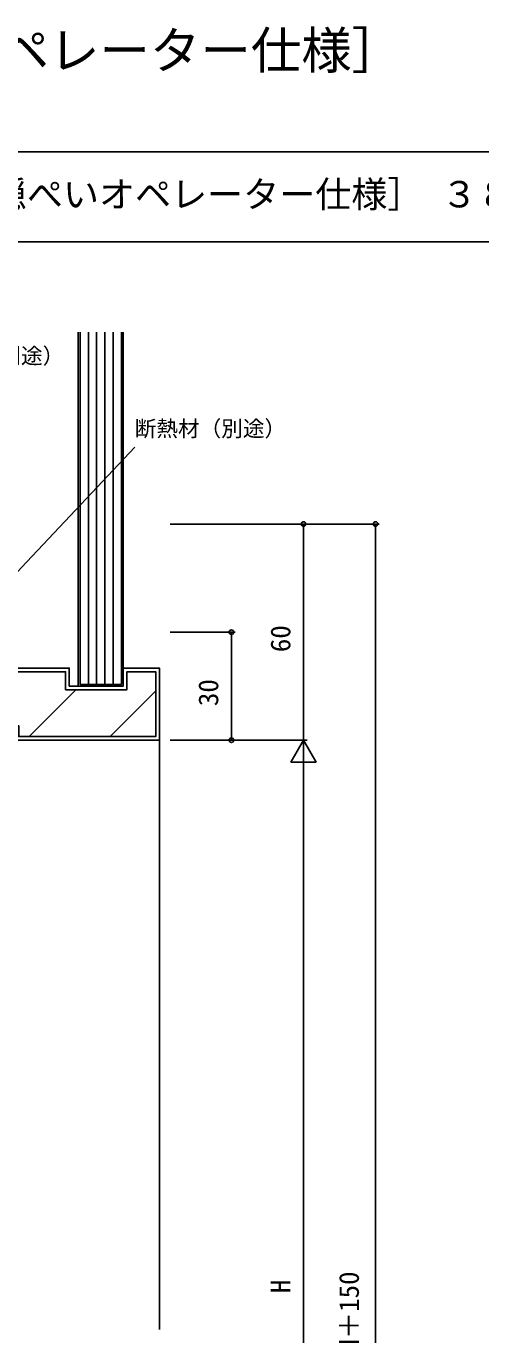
# Model space of a CAD drawing. Units: millimetres, scale not verified. Extents: x -437 to 438, y -344 to 341.
# Drawn here: x -192.7 to -66.6, y -22.1 to 341.1 of the extents above; entities that cross this region are included whole.
import ezdxf
from ezdxf.enums import TextEntityAlignment as Align

# ---------------------------------------------------------------- set-up
doc = ezdxf.new("R2010")
doc.units = ezdxf.units.MM
doc.header["$LTSCALE"] = 2
for name, color, linetype in [('0-1_USER1', 3, 'Continuous'), ('0-5_YKK_D', 6, 'Continuous'), ('0-6_YKK_ZWAK', 7, 'Continuous'), ('0-7_YSS_K', 3, 'Continuous')]:
    doc.layers.add(name, color=color, linetype=linetype)
doc.styles.add('ＭＳ ゴシック', font='')
doc.styles.get('ＭＳ ゴシック').set_extended_font_data('MS Gothic')

msp = doc.modelspace()

# ---------------------------------------------------------------- linework, layer by layer
at = {"layer": '0-5_YKK_D'}
for p, q in [((-152.799, 202.913), (-94.799, 202.913)), ((-152.799, 202.913), (-114.799, 202.913)), ((-115.799, 202.913), (-115.799, 142.913)), ((-95.799, 202.913), (-95.799, -247.087)), ((-152.799, 172.913), (-134.799, 172.913)), ((-135.799, 142.913), (-135.799, 172.913)), ((-152.799, 142.913), (-114.799, 142.913)), ((-152.799, 142.913), (-134.799, 142.913)), ((-152.799, 142.913), (-114.799, 142.913)), ((-115.799, 142.913), (-119.299, 136.851)), ((-115.799, 142.913), (-112.299, 136.851)), ((-115.799, 142.913), (-115.799, 130.789)), ((-119.299, 136.851), (-112.299, 136.851)), ((-115.799, -150.087), (-115.799, 135.913))]:
    msp.add_line(p, q, dxfattribs=at)
msp.add_lwpolyline([(-195.796, 188.949), (-194.051, 190.808), (-162.625, 224.291)], dxfattribs=at)
for centre in [(-115.799, 202.913), (-95.799, 202.913), (-135.799, 172.913), (-135.799, 142.913)]:
    msp.add_circle(centre, 0.637, dxfattribs=at)
at = {"layer": '0-6_YKK_ZWAK'}
for p, q in [((438.2, 306.2), (-436.8, 306.2)), ((438.2, 281.2), (-436.8, 281.2))]:
    msp.add_line(p, q, dxfattribs=at)
at = {"layer": '0-7_YSS_K'}
for p, q in [((-175.496, 158.413), (-175.496, 256.2)), ((-173.196, 158.413), (-173.196, 256.2)), ((-170.896, 158.413), (-170.896, 256.2)), ((-168.596, 158.413), (-168.596, 256.2)), ((-191.928, 143.913), (-178.928, 156.913)), ((-169.477, 143.913), (-156.796, 156.594)), ((-155.796, -20.624), (-155.796, 142.913))]:
    msp.add_line(p, q, dxfattribs=at)
for points in [[(-165.796, 256.2), (-165.796, 157.913), (-178.296, 157.913), (-178.296, 256.2)], [(-166.296, 256.2), (-166.296, 158.413), (-177.796, 158.413), (-177.796, 256.2)]]:
    msp.add_lwpolyline(points, dxfattribs=at)
for points in [[(-210.796, 162.913), (-210.796, 145.913), (-195.796, 145.913), (-195.796, 142.913), (-155.796, 142.913), (-155.796, 162.913), (-165.796, 162.913), (-165.796, 157.913), (-180.796, 157.913), (-180.796, 162.913)], [(-209.796, 161.913), (-209.796, 146.913), (-194.796, 146.913), (-194.796, 143.913), (-156.796, 143.913), (-156.796, 161.913), (-164.796, 161.913), (-164.796, 156.913), (-181.796, 156.913), (-181.796, 161.913)]]:
    msp.add_lwpolyline(points, close=True, dxfattribs=at)

# ---------------------------------------------------------------- texts
at = {"layer": '0-1_USER1', "style": 'ＭＳ ゴシック'}
for s, height, p in [('EXIMA55 突出し窓［排煙窓・隠ぺいオペレーター仕様］', 10.26, (-438.149, 326.177)), (' 突出し窓［排煙窓・隠ぺいオペレーター仕様］ ３８mm溝幅', 7.331, (-297.515, 288.586))]:
    msp.add_text(s, height=height, dxfattribs=at).set_placement(p, align=Align.BOTTOM_LEFT)
at = {"layer": '0-5_YKK_D', "style": 'ＭＳ ゴシック'}
for s, p in [('埋め込みアンカー（別途）', (-254.176, 246.064)), ('断熱材（別途）', (-162.619, 225.883))]:
    msp.add_text(s, height=4.399, dxfattribs=at).set_placement(p, align=Align.BOTTOM_LEFT)
for s, p in [('60', (-117.799, 167.352)), ('30', (-137.799, 152.374)), ('躯体開口高＝H＋150', (-98.779, -72.008)), ('H', (-117.799, -10.581))]:
    msp.add_text(s, height=5.499, rotation=90, dxfattribs=at).set_placement(p, align=Align.BOTTOM_LEFT)

doc.saveas('drawing.dxf')
